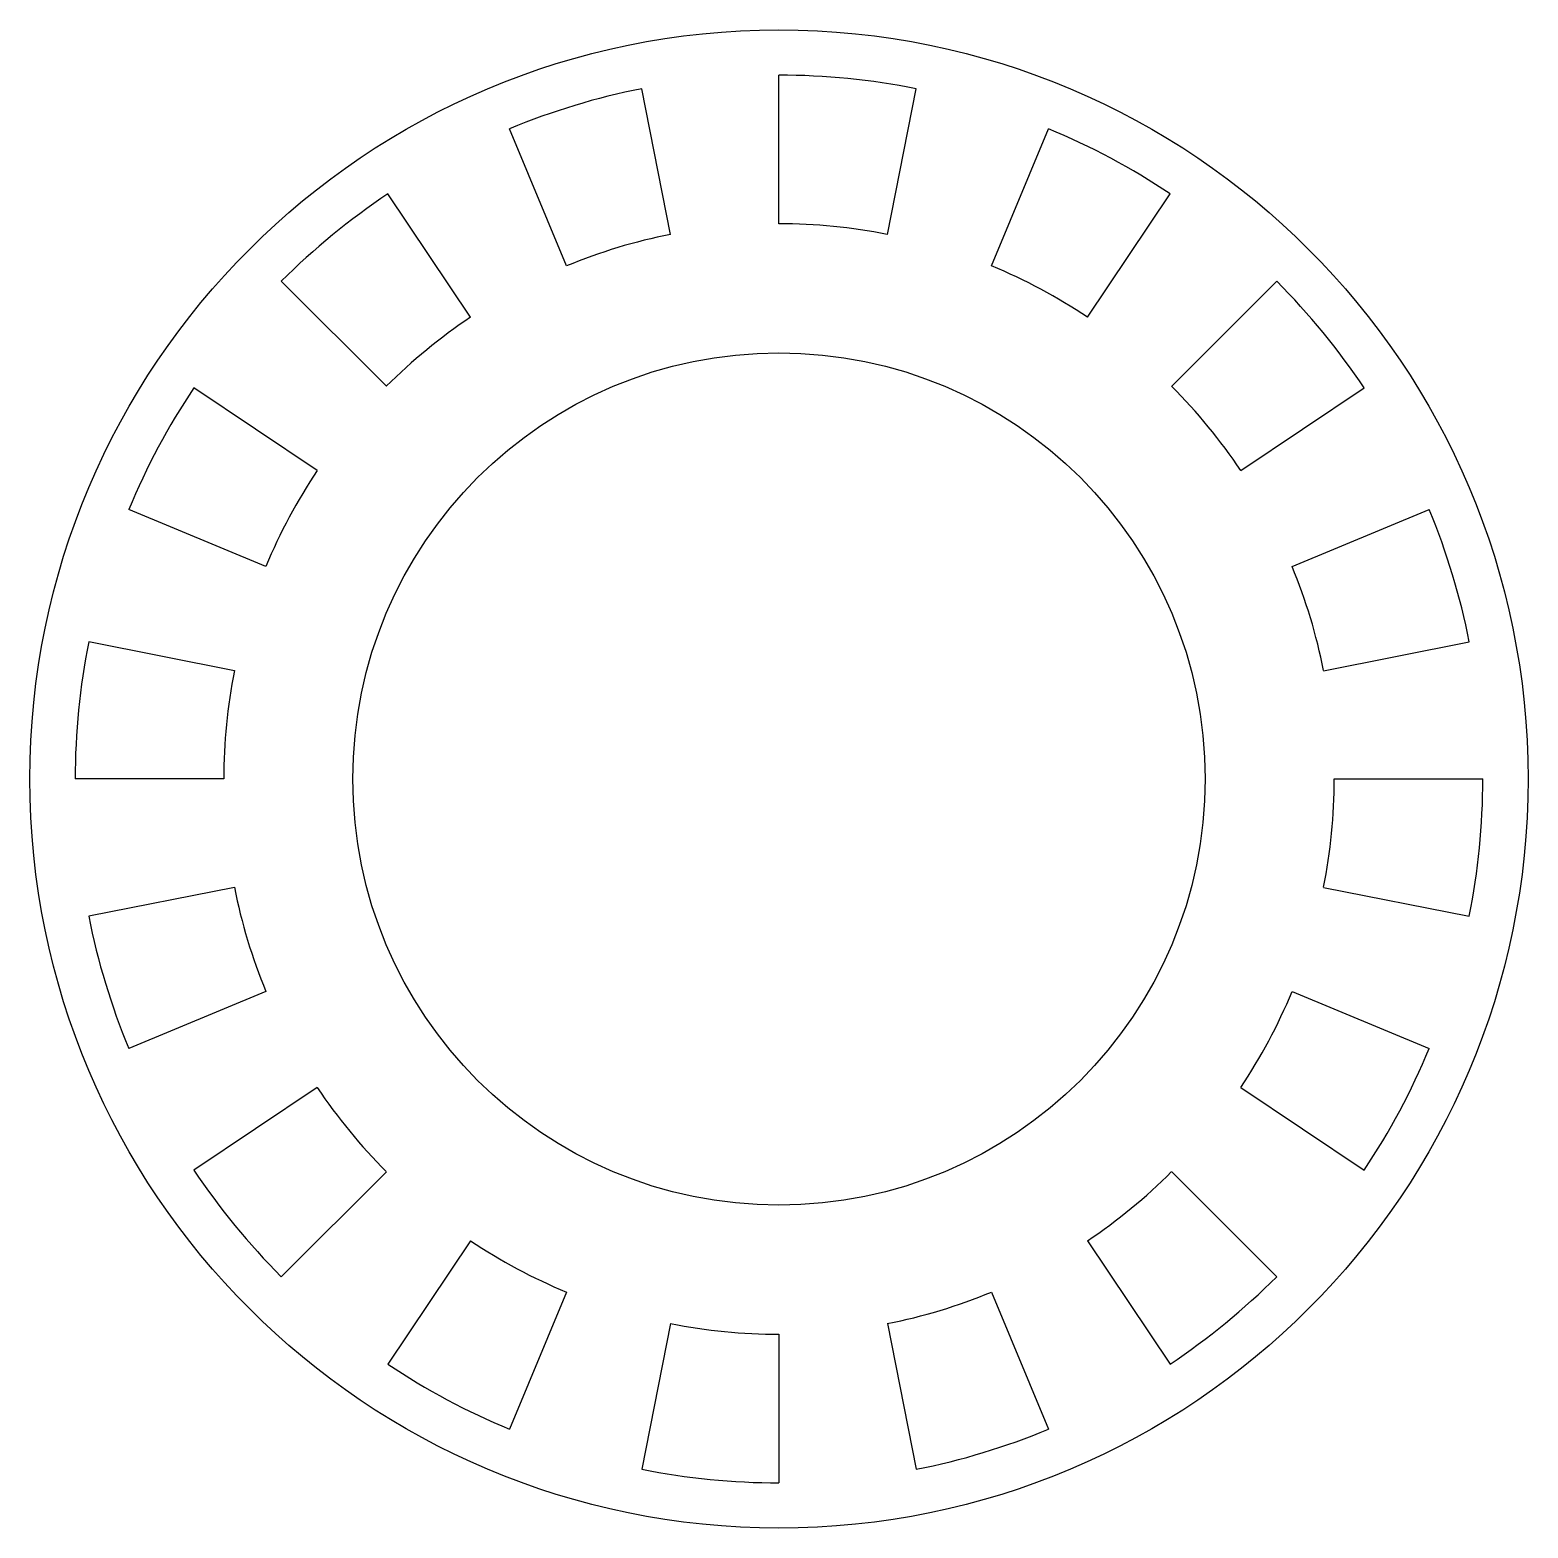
# Model space of a CAD drawing. Header units: millimetres. Extents: x 9.5 to 67.5, y 236.5 to 294.5.
import ezdxf

# ---------------------------------------------------------------- set-up
doc = ezdxf.new("R2010")
doc.units = ezdxf.units.MM
doc.layers.add('Default', color=7, linetype='Continuous')

# ---------------------------------------------------------------- blocks, each defined once
blk = doc.blocks.new('SE')
at = {"layer": 'Default', "color": 7, "linetype": 'Continuous'}
for p, q in [((38.49, 287.018), (38.49, 292.768)), ((34.296, 286.605), (33.174, 292.244)), ((42.685, 286.605), (43.807, 292.244)), ((30.263, 285.381), (28.062, 290.694)), ((46.718, 285.381), (48.919, 290.694)), ((26.546, 283.394), (23.351, 288.175)), ((50.435, 283.394), (53.63, 288.175)), ((23.288, 280.721), (19.222, 284.786)), ((53.693, 280.721), (57.759, 284.786)), ((20.614, 277.463), (15.833, 280.657)), ((56.367, 277.463), (61.148, 280.657)), ((18.627, 273.745), (13.315, 275.946)), ((58.354, 273.745), (63.666, 275.946)), ((17.404, 269.712), (11.764, 270.834)), ((59.577, 269.712), (65.217, 270.834)), ((16.99, 265.518), (11.24, 265.518)), ((59.99, 265.518), (65.74, 265.518)), ((17.404, 261.323), (11.764, 260.202)), ((59.577, 261.323), (65.217, 260.202)), ((18.627, 257.29), (13.315, 255.09)), ((58.354, 257.29), (63.666, 255.09)), ((20.614, 253.573), (15.833, 250.378)), ((56.367, 253.573), (61.148, 250.378)), ((23.288, 250.315), (19.222, 246.249)), ((53.693, 250.315), (57.759, 246.249)), ((26.546, 247.641), (23.351, 242.86)), ((50.435, 247.641), (53.63, 242.86)), ((30.263, 245.654), (28.062, 240.342)), ((46.718, 245.654), (48.919, 240.342)), ((34.296, 244.431), (33.174, 238.791)), ((42.685, 244.431), (43.807, 238.791)), ((38.49, 244.018), (38.49, 238.268))]:
    blk.add_line(p, q, dxfattribs=at)

msp = doc.modelspace()

# ---------------------------------------------------------------- linework, layer by layer
at = {"layer": 'Default', "color": 7, "linetype": 'Continuous'}
for radius in [29, 16.5]:
    msp.add_circle((38.49, 265.518), radius, dxfattribs=at)
for radius, start, end in [(27.25, 78.75, 90), (27.25, 101.25, 112.5), (27.25, 56.25, 67.5), (27.25, 123.75, 135), (21.5, 101.25, 112.5), (21.5, 78.75, 90), (21.5, 56.25, 67.5), (27.25, 33.75, 45), (21.5, 123.75, 135), (21.5, 33.75, 45), (27.25, 146.25, 157.5), (21.5, 146.25, 157.5), (27.25, 11.25, 22.5), (21.5, 11.25, 22.5), (27.25, 168.75, 180), (21.5, 168.75, 180), (21.5, 348.75, 0), (27.25, 348.75, 0), (21.5, 191.25, 202.5), (27.25, 191.25, 202.5), (21.5, 326.25, 337.5), (27.25, 326.25, 337.5), (21.5, 213.75, 225), (27.25, 213.75, 225), (21.5, 303.75, 315), (21.5, 236.25, 247.5), (27.25, 303.75, 315), (21.5, 281.25, 292.5), (21.5, 258.75, 270), (27.25, 236.25, 247.5), (27.25, 281.25, 292.5), (27.25, 258.75, 270)]:
    msp.add_arc((38.49, 265.518), radius, start, end, dxfattribs=at)

# ---------------------------------------------------------------- block references
at = {"layer": 'Default'}
msp.add_blockref('SE', (0, 0), dxfattribs=at)

doc.saveas('drawing.dxf')
